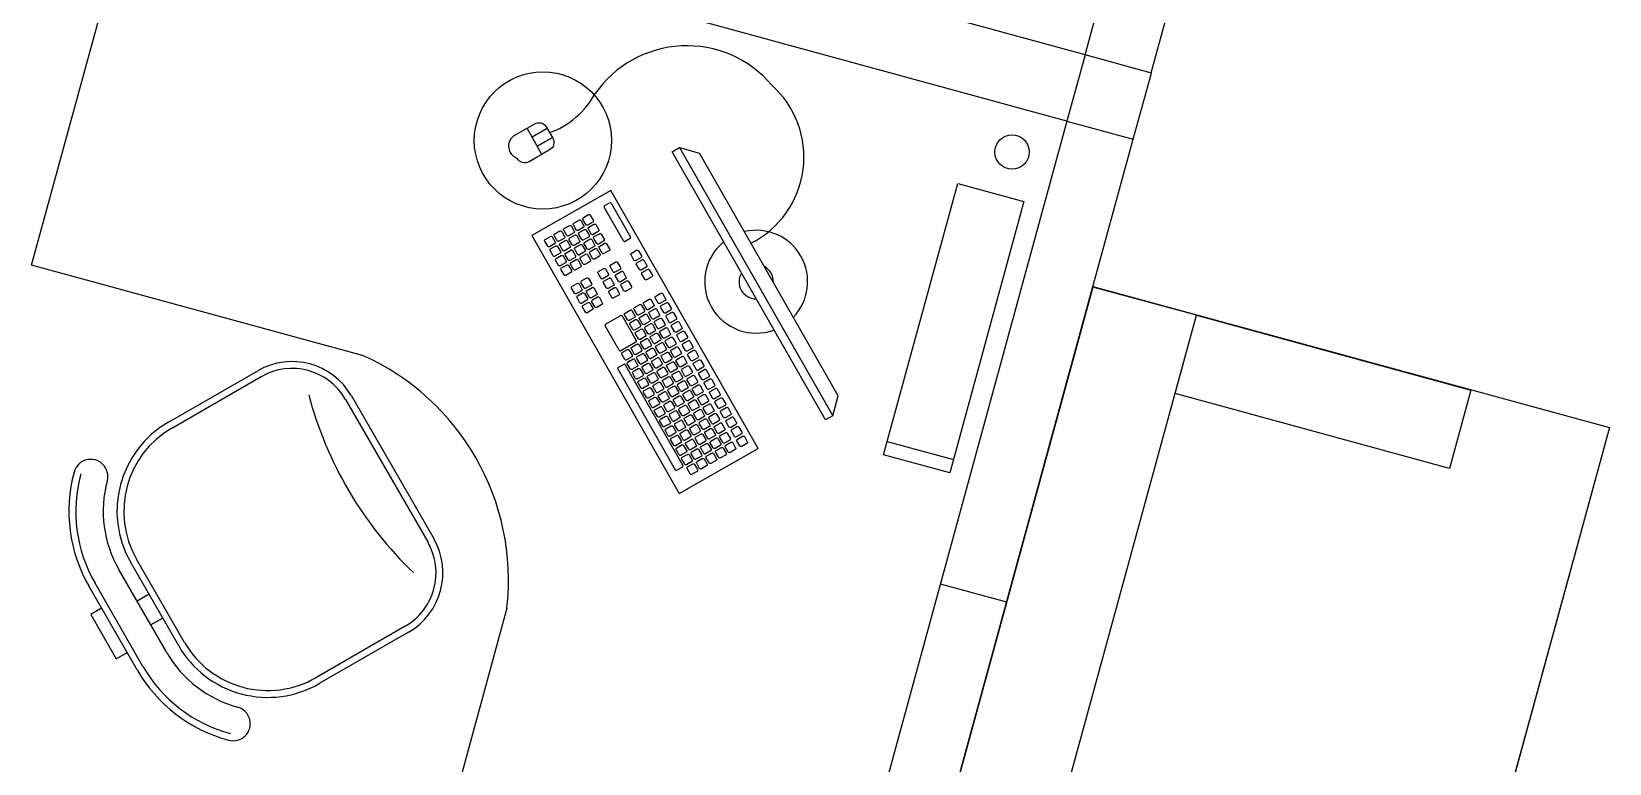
# Model space of a CAD drawing. Header units: millimetres. Extents: x 0 to 86.4, y -30.6 to 19.1.
# Drawn here: x 35.871 to 38.17, y -0.152 to 0.915 of the extents above; entities that cross this region are included whole.
import ezdxf

# ---------------------------------------------------------------- set-up
doc = ezdxf.new("R2010")
doc.units = ezdxf.units.MM
doc.layers.add('AR-MOB', color=2, linetype='Continuous')

# ---------------------------------------------------------------- blocks, each defined once
blk = doc.blocks.new('2 ESTACOES VERTOCAL')
at = {"color": 2, "linetype": 'Continuous'}
for p, q in [((10.285, 13.1901), (10.2849, 14.5901)), ((10.385, 13.1899), (10.3849, 14.5901)), ((10.285, 13.1901), (8.885, 13.1899)), ((10.285, 13.1901), (10.285, 13.0899)), ((10.3853, 13.1899), (10.285, 13.1901)), ((10.3851, 13.0899), (10.3853, 13.1899)), ((10.285, 13.0899), (8.885, 13.0899)), ((10.2851, 11.6901), (10.285, 13.0903)), ((10.285, 13.0899), (10.3851, 13.0899)), ((10.3851, 11.6901), (10.385, 13.0901)), ((10.3851, 12.3901), (10.2851, 12.3901))]:
    blk.add_line(p, q, dxfattribs=at)
at = {"color": 1}
for p, q in [((8.885, 12.4899), (8.885, 13.7899)), ((10.1555, 12.5702), (10.2555, 12.5702)), ((9.385, 12.49), (8.885, 12.4899)), ((9.145, 12.3146), (9.2506, 12.4211)), ((9.3779, 12.4216), (9.5483, 12.2526)), ((9.685, 12.19), (9.6851, 11.69)), ((9.2451, 12.0181), (9.1457, 12.1167)), ((9.5488, 12.1253), (9.4431, 12.0188)), ((9.1766, 12.072), (9.1625, 12.0578)), ((9.1958, 11.9684), (9.0965, 12.067)), ((9.205, 12.0438), (9.1909, 12.0296))]:
    blk.add_line(p, q, dxfattribs=at)
at = {"color": 2}
for p, q in [((9.7508, 12.9038), (9.7808, 12.9038)), ((10.069, 12.6156), (9.7808, 12.9038)), ((9.5572, 12.88), (9.5393, 12.862)), ((9.5598, 12.8415), (9.5288, 12.8726)), ((9.5681, 12.8691), (9.5502, 12.8512)), ((9.5502, 12.8512), (9.5681, 12.8691)), ((10.069, 12.5856), (10.069, 12.6156)), ((9.1379, 12.3217), (9.2435, 12.4282)), ((9.3849, 12.4287), (9.5553, 12.2597)), ((9.5559, 12.1183), (9.4502, 12.0118)), ((9.224, 11.9968), (9.1246, 12.0954)), ((9.2381, 12.011), (9.1387, 12.1096)), ((9.1888, 11.9613), (9.0894, 12.0599)), ((9.1151, 12.0343), (9.1023, 12.0214)), ((9.1023, 12.0214), (9.1553, 11.9689)), ((9.1553, 11.9689), (9.1681, 11.9818))]:
    blk.add_line(p, q, dxfattribs=at)
at = {"color": 252}
for p, q in [((9.6678, 12.7935), (9.6736, 12.7993)), ((9.7079, 12.7511), (9.6678, 12.7912)), ((9.6759, 12.7993), (9.716, 12.7592)), ((9.716, 12.757), (9.7101, 12.7511)), ((9.6873, 12.6479), (9.6904, 12.6448)), ((9.7146, 12.627), (9.7327, 12.6451)), ((9.7349, 12.6451), (9.764, 12.616)), ((9.6786, 12.6391), (9.6816, 12.636)), ((9.7437, 12.5956), (9.7146, 12.6248)), ((9.764, 12.6137), (9.746, 12.5956)), ((9.7554, 12.5776), (9.7489, 12.5711)), ((9.7576, 12.5776), (9.8773, 12.4579)), ((9.7633, 12.5855), (9.7602, 12.5824)), ((9.7489, 12.5688), (9.8685, 12.4491)), ((9.8852, 12.4635), (9.8821, 12.4605)), ((9.8773, 12.4557), (9.8708, 12.4491))]:
    blk.add_line(p, q, dxfattribs=at)
at = {"color": 1}
for points in [[(10.2555, 12.9602), (10.2555, 12.5502), (10.1555, 12.5502), (10.1555, 12.9602)], [(10.0602, 12.5768), (9.742, 12.895), (9.7508, 12.9038), (10.069, 12.5856)]]:
    blk.add_lwpolyline(points, close=True, dxfattribs=at)
at = {"color": 2}
blk.add_lwpolyline([(9.5268, 12.8262, -0.581741), (9.5135, 12.8573), (9.5379, 12.8817, -0.414214), (9.5555, 12.8817), (9.5689, 12.8683, -0.414214), (9.5689, 12.8506), (9.5445, 12.8262, -0.414214), (9.5268, 12.8262)], format="xyb", close=True, dxfattribs=at)
blk.add_lwpolyline([(9.5769, 12.7233), (9.883, 12.4172), (9.9767, 12.511), (9.6706, 12.8171)], close=True, dxfattribs=at)
at = {"color": 252}
for points in [[(9.646, 12.7545), (9.6399, 12.7484, -0.414214), (9.6372, 12.7484), (9.6311, 12.7545, -0.414214), (9.6311, 12.7572), (9.6372, 12.7633, -0.414214), (9.6399, 12.7633), (9.646, 12.7572, -0.414214)], [(9.6573, 12.7658), (9.6512, 12.7597, -0.414214), (9.6485, 12.7597), (9.6424, 12.7658, -0.414214), (9.6424, 12.7685), (9.6485, 12.7746, -0.414214), (9.6512, 12.7746), (9.6573, 12.7685, -0.414214)], [(9.6686, 12.7545), (9.6625, 12.7484, -0.414214), (9.6598, 12.7484), (9.6537, 12.7545, -0.414214), (9.6537, 12.7572), (9.6598, 12.7633, -0.414214), (9.6625, 12.7633), (9.6686, 12.7572, -0.414214)], [(9.6233, 12.7319), (9.6172, 12.7258, -0.414214), (9.6145, 12.7258), (9.6084, 12.7319, -0.414214), (9.6084, 12.7346), (9.6145, 12.7407, -0.414214), (9.6172, 12.7407), (9.6233, 12.7346, -0.414214)], [(9.6347, 12.7432), (9.6285, 12.7371, -0.414214), (9.6259, 12.7371), (9.6197, 12.7432, -0.414214), (9.6197, 12.7459), (9.6259, 12.752, -0.414214), (9.6285, 12.752), (9.6347, 12.7459, -0.414214)], [(9.646, 12.7319), (9.6399, 12.7258, -0.414214), (9.6372, 12.7258), (9.6311, 12.7319, -0.414214), (9.6311, 12.7346), (9.6372, 12.7407, -0.414214), (9.6399, 12.7407), (9.646, 12.7346, -0.414214)], [(9.6573, 12.7432), (9.6512, 12.7371, -0.414214), (9.6485, 12.7371), (9.6424, 12.7432, -0.414214), (9.6424, 12.7459), (9.6485, 12.752, -0.414214), (9.6512, 12.752), (9.6573, 12.7459, -0.414214)], [(9.6686, 12.7319), (9.6625, 12.7258, -0.414214), (9.6598, 12.7258), (9.6537, 12.7319, -0.414214), (9.6537, 12.7346), (9.6598, 12.7407, -0.414214), (9.6625, 12.7407), (9.6686, 12.7346, -0.414214)], [(9.6799, 12.7432), (9.6738, 12.7371, -0.414214), (9.6711, 12.7371), (9.665, 12.7432, -0.414214), (9.665, 12.7459), (9.6711, 12.752, -0.414214), (9.6738, 12.752), (9.6799, 12.7459, -0.414214)], [(9.6912, 12.7319), (9.6851, 12.7258, -0.414214), (9.6824, 12.7258), (9.6763, 12.7319, -0.414214), (9.6763, 12.7346), (9.6824, 12.7407, -0.414214), (9.6851, 12.7407), (9.6912, 12.7346, -0.414214)], [(9.7386, 12.7342), (9.7325, 12.7281, -0.414214), (9.7298, 12.7281), (9.7237, 12.7342, -0.414214), (9.7237, 12.7369), (9.7298, 12.743, -0.414214), (9.7325, 12.743), (9.7386, 12.7369, -0.414214)], [(9.612, 12.7206), (9.6059, 12.7145, -0.414214), (9.6032, 12.7145), (9.5971, 12.7206, -0.414214), (9.5971, 12.7232), (9.6032, 12.7294, -0.414214), (9.6059, 12.7294), (9.612, 12.7232, -0.414214)], [(9.6233, 12.7093), (9.6172, 12.7031, -0.414214), (9.6145, 12.7031), (9.6084, 12.7093, -0.414214), (9.6084, 12.7119), (9.6145, 12.718, -0.414214), (9.6172, 12.718), (9.6233, 12.7119, -0.414214)], [(9.6347, 12.7206), (9.6285, 12.7145, -0.414214), (9.6259, 12.7145), (9.6197, 12.7206, -0.414214), (9.6197, 12.7232), (9.6259, 12.7294, -0.414214), (9.6285, 12.7294), (9.6347, 12.7232, -0.414214)], [(9.646, 12.7093), (9.6399, 12.7031, -0.414214), (9.6372, 12.7031), (9.6311, 12.7093, -0.414214), (9.6311, 12.7119), (9.6372, 12.718, -0.414214), (9.6399, 12.718), (9.646, 12.7119, -0.414214)], [(9.6573, 12.7206), (9.6512, 12.7145, -0.414214), (9.6485, 12.7145), (9.6424, 12.7206, -0.414214), (9.6424, 12.7232), (9.6485, 12.7294, -0.414214), (9.6512, 12.7294), (9.6573, 12.7232, -0.414214)], [(9.6686, 12.7093), (9.6625, 12.7031, -0.414214), (9.6598, 12.7031), (9.6537, 12.7093, -0.414214), (9.6537, 12.7119), (9.6598, 12.718, -0.414214), (9.6625, 12.718), (9.6686, 12.7119, -0.414214)], [(9.6799, 12.7206), (9.6738, 12.7145, -0.414214), (9.6711, 12.7145), (9.665, 12.7206, -0.414214), (9.665, 12.7232), (9.6711, 12.7294, -0.414214), (9.6738, 12.7294), (9.6799, 12.7232, -0.414214)], [(9.7138, 12.7098), (9.7077, 12.7037, -0.414214), (9.705, 12.7037), (9.6989, 12.7098, -0.414214), (9.6989, 12.7125), (9.705, 12.7186, -0.414214), (9.7077, 12.7186), (9.7138, 12.7125, -0.414214)], [(9.7499, 12.7229), (9.7438, 12.7168, -0.414214), (9.7411, 12.7168), (9.735, 12.7229, -0.414214), (9.735, 12.7255), (9.7411, 12.7317, -0.414214), (9.7438, 12.7317), (9.7499, 12.7255, -0.414214)], [(9.7612, 12.7115), (9.7551, 12.7054, -0.414214), (9.7524, 12.7054), (9.7463, 12.7116, -0.414214), (9.7463, 12.7142), (9.7524, 12.7203, -0.414214), (9.7551, 12.7203), (9.7612, 12.7142, -0.414214)], [(9.6347, 12.6979), (9.6285, 12.6918, -0.414214), (9.6259, 12.6918), (9.6197, 12.6979, -0.414214), (9.6197, 12.7006), (9.6259, 12.7067, -0.414214), (9.6285, 12.7067), (9.6347, 12.7006, -0.414214)], [(9.646, 12.6866), (9.6399, 12.6805, -0.414214), (9.6372, 12.6805), (9.6311, 12.6866, -0.414214), (9.6311, 12.6893), (9.6372, 12.6954, -0.414214), (9.6399, 12.6954), (9.646, 12.6893, -0.414214)], [(9.6573, 12.6979), (9.6512, 12.6918, -0.414214), (9.6485, 12.6918), (9.6424, 12.6979, -0.414214), (9.6424, 12.7006), (9.6485, 12.7067, -0.414214), (9.6512, 12.7067), (9.6573, 12.7006, -0.414214)], [(9.6993, 12.6959), (9.6932, 12.6898, -0.414214), (9.6905, 12.6898), (9.6844, 12.6959, -0.414214), (9.6844, 12.6986), (9.6905, 12.7047, -0.414214), (9.6932, 12.7047), (9.6993, 12.6986, -0.414214)], [(9.7106, 12.6846), (9.7045, 12.6785, -0.414214), (9.7018, 12.6785), (9.6957, 12.6846, -0.414214), (9.6957, 12.6872), (9.7018, 12.6934, -0.414214), (9.7045, 12.6934), (9.7106, 12.6872, -0.414214)], [(9.7251, 12.6985), (9.719, 12.6924, -0.414214), (9.7163, 12.6924), (9.7102, 12.6985, -0.414214), (9.7102, 12.7012), (9.7163, 12.7073, -0.414214), (9.719, 12.7073), (9.7251, 12.7012, -0.414214)], [(9.7364, 12.6872), (9.7303, 12.6811, -0.414214), (9.7276, 12.6811), (9.7215, 12.6872, -0.414214), (9.7215, 12.6898), (9.7276, 12.696, -0.414214), (9.7303, 12.696), (9.7364, 12.6898, -0.414214)], [(9.7892, 12.6832), (9.783, 12.6771, -0.414214), (9.7804, 12.6771), (9.7743, 12.6832, -0.414214), (9.7743, 12.6859), (9.7804, 12.692, -0.414214), (9.783, 12.692), (9.7892, 12.6859, -0.414214)], [(9.6678, 12.6648), (9.6617, 12.6587, -0.414214), (9.659, 12.6587), (9.6529, 12.6648, -0.414214), (9.6529, 12.6675), (9.659, 12.6736, -0.414214), (9.6617, 12.6736), (9.6678, 12.6675, -0.414214)], [(9.6791, 12.6761), (9.673, 12.67, -0.414214), (9.6703, 12.67), (9.6642, 12.6761, -0.414214), (9.6642, 12.6788), (9.6703, 12.6849, -0.414214), (9.673, 12.6849), (9.6791, 12.6788, -0.414214)], [(9.6904, 12.6648), (9.6843, 12.6587, -0.414214), (9.6816, 12.6587), (9.6755, 12.6648, -0.414214), (9.6755, 12.6675), (9.6816, 12.6736, -0.414214), (9.6843, 12.6736), (9.6904, 12.6675, -0.414214)], [(9.7219, 12.6732), (9.7158, 12.6671, -0.414214), (9.7131, 12.6671), (9.707, 12.6733, -0.414214), (9.707, 12.6759), (9.7131, 12.682, -0.414214), (9.7158, 12.682), (9.7219, 12.6759, -0.414214)], [(9.7638, 12.6589), (9.7577, 12.6528, -0.414214), (9.755, 12.6528), (9.7489, 12.6589, -0.414214), (9.7489, 12.6616), (9.755, 12.6677, -0.414214), (9.7577, 12.6677), (9.7638, 12.6616, -0.414214)], [(9.7751, 12.6702), (9.769, 12.6641, -0.414214), (9.7663, 12.6641), (9.7602, 12.6702, -0.414214), (9.7602, 12.6729), (9.7663, 12.679, -0.414214), (9.769, 12.679), (9.7751, 12.6729, -0.414214)], [(9.7864, 12.6589), (9.7803, 12.6528, -0.414214), (9.7776, 12.6528), (9.7715, 12.6589, -0.414214), (9.7715, 12.6616), (9.7776, 12.6677, -0.414214), (9.7803, 12.6677), (9.7864, 12.6616, -0.414214)], [(9.8005, 12.6719), (9.7944, 12.6658, -0.414214), (9.7917, 12.6658), (9.7856, 12.6719, -0.414214), (9.7856, 12.6746), (9.7917, 12.6807, -0.414214), (9.7944, 12.6807), (9.8005, 12.6746, -0.414214)], [(9.8118, 12.6606), (9.8057, 12.6545, -0.414214), (9.803, 12.6545), (9.7969, 12.6606, -0.414214), (9.7969, 12.6633), (9.803, 12.6694, -0.414214), (9.8057, 12.6694), (9.8118, 12.6633, -0.414214)], [(9.6791, 12.6535), (9.673, 12.6474, -0.414214), (9.6703, 12.6474), (9.6642, 12.6535, -0.414214), (9.6642, 12.6561), (9.6703, 12.6623, -0.414214), (9.673, 12.6623), (9.6791, 12.6561, -0.414214)], [(9.6904, 12.6422), (9.6843, 12.636, -0.414214), (9.6816, 12.636), (9.6755, 12.6422, -0.414214), (9.6755, 12.6448), (9.6816, 12.6509, -0.414214), (9.6843, 12.6509), (9.6904, 12.6448, -0.414214)], [(9.7017, 12.6535), (9.6956, 12.6474, -0.414214), (9.6929, 12.6474), (9.6868, 12.6535, -0.414214), (9.6868, 12.6561), (9.6929, 12.6623, -0.414214), (9.6956, 12.6623), (9.7017, 12.6561, -0.414214)], [(9.7525, 12.6476), (9.7464, 12.6415, -0.414214), (9.7437, 12.6415), (9.7376, 12.6476, -0.414214), (9.7376, 12.6503), (9.7437, 12.6564, -0.414214), (9.7464, 12.6564), (9.7525, 12.6503, -0.414214)], [(9.7638, 12.6363), (9.7577, 12.6302, -0.414214), (9.755, 12.6302), (9.7489, 12.6363, -0.414214), (9.7489, 12.639), (9.755, 12.6451, -0.414214), (9.7577, 12.6451), (9.7638, 12.639, -0.414214)], [(9.7751, 12.6476), (9.769, 12.6415, -0.414214), (9.7663, 12.6415), (9.7602, 12.6476, -0.414214), (9.7602, 12.6503), (9.7663, 12.6564, -0.414214), (9.769, 12.6564), (9.7751, 12.6503, -0.414214)], [(9.7864, 12.6363), (9.7803, 12.6302, -0.414214), (9.7776, 12.6302), (9.7715, 12.6363, -0.414214), (9.7715, 12.639), (9.7776, 12.6451, -0.414214), (9.7803, 12.6451), (9.7864, 12.639, -0.414214)], [(9.7977, 12.6476), (9.7916, 12.6415, -0.414214), (9.7889, 12.6415), (9.7828, 12.6476, -0.414214), (9.7828, 12.6503), (9.7889, 12.6564, -0.414214), (9.7916, 12.6564), (9.7977, 12.6503, -0.414214)], [(9.809, 12.6363), (9.8029, 12.6302, -0.414214), (9.8003, 12.6302), (9.7941, 12.6363, -0.414214), (9.7941, 12.639), (9.8003, 12.6451, -0.414214), (9.8029, 12.6451), (9.809, 12.639, -0.414214)], [(9.8231, 12.6493), (9.817, 12.6432, -0.414214), (9.8143, 12.6432), (9.8082, 12.6493, -0.414214), (9.8082, 12.652), (9.8143, 12.6581, -0.414214), (9.817, 12.6581), (9.8231, 12.652, -0.414214)], [(9.8344, 12.638), (9.8283, 12.6319, -0.414214), (9.8256, 12.6319), (9.8195, 12.638, -0.414214), (9.8195, 12.6407), (9.8256, 12.6468, -0.414214), (9.8283, 12.6468), (9.8344, 12.6407, -0.414214)], [(9.7751, 12.625), (9.769, 12.6189, -0.414214), (9.7663, 12.6189), (9.7602, 12.625, -0.414214), (9.7602, 12.6277), (9.7663, 12.6338, -0.414214), (9.769, 12.6338), (9.7751, 12.6277, -0.414214)], [(9.7864, 12.6137), (9.7803, 12.6076, -0.414214), (9.7776, 12.6076), (9.7715, 12.6137, -0.414214), (9.7715, 12.6163), (9.7776, 12.6225, -0.414214), (9.7803, 12.6225), (9.7864, 12.6163, -0.414214)], [(9.7977, 12.625), (9.7916, 12.6189, -0.414214), (9.7889, 12.6189), (9.7828, 12.625, -0.414214), (9.7828, 12.6277), (9.7889, 12.6338, -0.414214), (9.7916, 12.6338), (9.7977, 12.6277, -0.414214)], [(9.809, 12.6137), (9.8029, 12.6076, -0.414214), (9.8003, 12.6076), (9.7941, 12.6137, -0.414214), (9.7941, 12.6163), (9.8003, 12.6225, -0.414214), (9.8029, 12.6225), (9.809, 12.6163, -0.414214)], [(9.8204, 12.625), (9.8143, 12.6189, -0.414214), (9.8116, 12.6189), (9.8055, 12.625, -0.414214), (9.8055, 12.6277), (9.8116, 12.6338, -0.414214), (9.8142, 12.6338), (9.8204, 12.6277, -0.414214)], [(9.8317, 12.6137), (9.8256, 12.6076, -0.414214), (9.8229, 12.6076), (9.8168, 12.6137, -0.414214), (9.8168, 12.6163), (9.8229, 12.6225, -0.414214), (9.8256, 12.6225), (9.8317, 12.6163, -0.414214)], [(9.8457, 12.6267), (9.8396, 12.6206, -0.414214), (9.8369, 12.6206), (9.8308, 12.6267, -0.414214), (9.8308, 12.6294), (9.8369, 12.6355, -0.414214), (9.8396, 12.6355), (9.8457, 12.6294, -0.414214)], [(9.857, 12.6154), (9.8509, 12.6092, -0.414214), (9.8483, 12.6092), (9.8421, 12.6154, -0.414214), (9.8421, 12.618), (9.8483, 12.6242, -0.414214), (9.8509, 12.6242), (9.857, 12.618, -0.414214)], [(9.7638, 12.591), (9.7577, 12.5849, -0.414214), (9.755, 12.5849), (9.7489, 12.591, -0.414214), (9.7489, 12.5937), (9.755, 12.5998, -0.414214), (9.7577, 12.5998), (9.7638, 12.5937, -0.414214)], [(9.7751, 12.6024), (9.769, 12.5962, -0.414214), (9.7663, 12.5962), (9.7602, 12.6024, -0.414214), (9.7602, 12.605), (9.7663, 12.6111, -0.414214), (9.769, 12.6111), (9.7751, 12.605, -0.414214)], [(9.7864, 12.591), (9.7803, 12.5849, -0.414214), (9.7776, 12.5849), (9.7715, 12.591, -0.414214), (9.7715, 12.5937), (9.7776, 12.5998, -0.414214), (9.7803, 12.5998), (9.7864, 12.5937, -0.414214)], [(9.7977, 12.6024), (9.7916, 12.5962, -0.414214), (9.7889, 12.5962), (9.7828, 12.6024, -0.414214), (9.7828, 12.605), (9.7889, 12.6111, -0.414214), (9.7916, 12.6111), (9.7977, 12.605, -0.414214)], [(9.809, 12.591), (9.8029, 12.5849, -0.414214), (9.8003, 12.5849), (9.7941, 12.591, -0.414214), (9.7941, 12.5937), (9.8003, 12.5998, -0.414214), (9.8029, 12.5998), (9.809, 12.5937, -0.414214)], [(9.8204, 12.6024), (9.8143, 12.5962, -0.414214), (9.8116, 12.5962), (9.8055, 12.6024, -0.414214), (9.8055, 12.605), (9.8116, 12.6111, -0.414214), (9.8142, 12.6111), (9.8204, 12.605, -0.414214)], [(9.8317, 12.591), (9.8256, 12.5849, -0.414214), (9.8229, 12.5849), (9.8168, 12.591, -0.414214), (9.8168, 12.5937), (9.8229, 12.5998, -0.414214), (9.8256, 12.5998), (9.8317, 12.5937, -0.414214)], [(9.843, 12.6024), (9.8369, 12.5962, -0.414214), (9.8342, 12.5962), (9.8281, 12.6024, -0.414214), (9.8281, 12.605), (9.8342, 12.6111, -0.414214), (9.8369, 12.6111), (9.843, 12.605, -0.414214)], [(9.8543, 12.591), (9.8482, 12.5849, -0.414214), (9.8455, 12.5849), (9.8394, 12.591, -0.414214), (9.8394, 12.5937), (9.8455, 12.5998, -0.414214), (9.8482, 12.5998), (9.8543, 12.5937, -0.414214)], [(9.8684, 12.604), (9.8622, 12.5979, -0.414214), (9.8596, 12.5979), (9.8535, 12.6041, -0.414214), (9.8535, 12.6067), (9.8596, 12.6128, -0.414214), (9.8622, 12.6128), (9.8684, 12.6067, -0.414214)], [(9.8797, 12.5927), (9.8736, 12.5866, -0.414214), (9.8709, 12.5866), (9.8648, 12.5927, -0.414214), (9.8648, 12.5954), (9.8709, 12.6015, -0.414214), (9.8736, 12.6015), (9.8797, 12.5954, -0.414214)], [(9.7751, 12.5797), (9.769, 12.5736, -0.414214), (9.7663, 12.5736), (9.7602, 12.5797, -0.414214), (9.7602, 12.5824), (9.7663, 12.5885, -0.414214), (9.769, 12.5885), (9.7751, 12.5824, -0.414214)], [(9.7864, 12.5684), (9.7803, 12.5623, -0.414214), (9.7776, 12.5623), (9.7715, 12.5684, -0.414214), (9.7715, 12.5711), (9.7776, 12.5772, -0.414214), (9.7803, 12.5772), (9.7864, 12.5711, -0.414214)], [(9.7977, 12.5797), (9.7916, 12.5736, -0.414214), (9.7889, 12.5736), (9.7828, 12.5797, -0.414214), (9.7828, 12.5824), (9.7889, 12.5885, -0.414214), (9.7916, 12.5885), (9.7977, 12.5824, -0.414214)], [(9.809, 12.5684), (9.8029, 12.5623, -0.414214), (9.8003, 12.5623), (9.7941, 12.5684, -0.414214), (9.7941, 12.5711), (9.8003, 12.5772, -0.414214), (9.8029, 12.5772), (9.809, 12.5711, -0.414214)], [(9.8204, 12.5797), (9.8143, 12.5736, -0.414214), (9.8116, 12.5736), (9.8055, 12.5797, -0.414214), (9.8055, 12.5824), (9.8116, 12.5885, -0.414214), (9.8142, 12.5885), (9.8204, 12.5824, -0.414214)], [(9.8317, 12.5684), (9.8256, 12.5623, -0.414214), (9.8229, 12.5623), (9.8168, 12.5684, -0.414214), (9.8168, 12.5711), (9.8229, 12.5772, -0.414214), (9.8256, 12.5772), (9.8317, 12.5711, -0.414214)], [(9.843, 12.5797), (9.8369, 12.5736, -0.414214), (9.8342, 12.5736), (9.8281, 12.5797, -0.414214), (9.8281, 12.5824), (9.8342, 12.5885, -0.414214), (9.8369, 12.5885), (9.843, 12.5824, -0.414214)], [(9.8543, 12.5684), (9.8482, 12.5623, -0.414214), (9.8455, 12.5623), (9.8394, 12.5684, -0.414214), (9.8394, 12.5711), (9.8455, 12.5772, -0.414214), (9.8482, 12.5772), (9.8543, 12.5711, -0.414214)], [(9.8656, 12.5797), (9.8595, 12.5736, -0.414214), (9.8568, 12.5736), (9.8507, 12.5797, -0.414214), (9.8507, 12.5824), (9.8568, 12.5885, -0.414214), (9.8595, 12.5885), (9.8656, 12.5824, -0.414214)], [(9.8769, 12.5684), (9.8708, 12.5623, -0.414214), (9.8681, 12.5623), (9.862, 12.5684, -0.414214), (9.862, 12.5711), (9.8681, 12.5772, -0.414214), (9.8708, 12.5772), (9.8769, 12.5711, -0.414214)], [(9.891, 12.5814), (9.8849, 12.5753, -0.414214), (9.8822, 12.5753), (9.8761, 12.5814, -0.414214), (9.8761, 12.5841), (9.8822, 12.5902, -0.414214), (9.8849, 12.5902), (9.891, 12.5841, -0.414214)], [(9.9023, 12.5701), (9.8962, 12.564, -0.414214), (9.8935, 12.564), (9.8874, 12.5701, -0.414214), (9.8874, 12.5728), (9.8935, 12.5789, -0.414214), (9.8962, 12.5789), (9.9023, 12.5728, -0.414214)], [(9.7977, 12.5571), (9.7916, 12.551, -0.414214), (9.7889, 12.551), (9.7828, 12.5571, -0.414214), (9.7828, 12.5598), (9.7889, 12.5659, -0.414214), (9.7916, 12.5659), (9.7977, 12.5598, -0.414214)], [(9.809, 12.5458), (9.8029, 12.5397, -0.414214), (9.8003, 12.5397), (9.7941, 12.5458, -0.414214), (9.7941, 12.5485), (9.8003, 12.5546, -0.414214), (9.8029, 12.5546), (9.809, 12.5485, -0.414214)], [(9.8204, 12.5571), (9.8143, 12.551, -0.414214), (9.8116, 12.551), (9.8055, 12.5571, -0.414214), (9.8055, 12.5598), (9.8116, 12.5659, -0.414214), (9.8142, 12.5659), (9.8204, 12.5598, -0.414214)], [(9.8317, 12.5458), (9.8256, 12.5397, -0.414214), (9.8229, 12.5397), (9.8168, 12.5458, -0.414214), (9.8168, 12.5485), (9.8229, 12.5546, -0.414214), (9.8256, 12.5546), (9.8317, 12.5485, -0.414214)], [(9.843, 12.5571), (9.8369, 12.551, -0.414214), (9.8342, 12.551), (9.8281, 12.5571, -0.414214), (9.8281, 12.5598), (9.8342, 12.5659, -0.414214), (9.8369, 12.5659), (9.843, 12.5598, -0.414214)], [(9.8543, 12.5458), (9.8482, 12.5397, -0.414214), (9.8455, 12.5397), (9.8394, 12.5458, -0.414214), (9.8394, 12.5485), (9.8455, 12.5546, -0.414214), (9.8482, 12.5546), (9.8543, 12.5485, -0.414214)], [(9.8656, 12.5571), (9.8595, 12.551, -0.414214), (9.8568, 12.551), (9.8507, 12.5571, -0.414214), (9.8507, 12.5598), (9.8568, 12.5659, -0.414214), (9.8595, 12.5659), (9.8656, 12.5598, -0.414214)], [(9.8769, 12.5458), (9.8708, 12.5397, -0.414214), (9.8681, 12.5397), (9.862, 12.5458, -0.414214), (9.862, 12.5485), (9.8681, 12.5546, -0.414214), (9.8708, 12.5546), (9.8769, 12.5485, -0.414214)], [(9.8882, 12.5571), (9.8821, 12.551, -0.414214), (9.8795, 12.551), (9.8733, 12.5571, -0.414214), (9.8733, 12.5598), (9.8795, 12.5659, -0.414214), (9.8821, 12.5659), (9.8882, 12.5598, -0.414214)], [(9.8996, 12.5458), (9.8934, 12.5397, -0.414214), (9.8908, 12.5397), (9.8847, 12.5458, -0.414214), (9.8847, 12.5485), (9.8908, 12.5546, -0.414214), (9.8934, 12.5546), (9.8996, 12.5485, -0.414214)], [(9.9136, 12.5588), (9.9075, 12.5527, -0.414214), (9.9048, 12.5527), (9.8987, 12.5588, -0.414214), (9.8987, 12.5615), (9.9048, 12.5676, -0.414214), (9.9075, 12.5676), (9.9136, 12.5615, -0.414214)], [(9.9249, 12.5475), (9.9188, 12.5414, -0.414214), (9.9161, 12.5414), (9.91, 12.5475, -0.414214), (9.91, 12.5502), (9.9161, 12.5563, -0.414214), (9.9188, 12.5563), (9.9249, 12.5502, -0.414214)], [(9.8204, 12.5345), (9.8143, 12.5284, -0.414214), (9.8116, 12.5284), (9.8055, 12.5345, -0.414214), (9.8055, 12.5372), (9.8116, 12.5433, -0.414214), (9.8142, 12.5433), (9.8204, 12.5372, -0.414214)], [(9.8317, 12.5232), (9.8256, 12.517, -0.414214), (9.8229, 12.517), (9.8168, 12.5232, -0.414214), (9.8168, 12.5258), (9.8229, 12.532, -0.414214), (9.8256, 12.532), (9.8317, 12.5258, -0.414214)], [(9.843, 12.5345), (9.8369, 12.5284, -0.414214), (9.8342, 12.5284), (9.8281, 12.5345, -0.414214), (9.8281, 12.5372), (9.8342, 12.5433, -0.414214), (9.8369, 12.5433), (9.843, 12.5372, -0.414214)], [(9.8543, 12.5232), (9.8482, 12.517, -0.414214), (9.8455, 12.517), (9.8394, 12.5232, -0.414214), (9.8394, 12.5258), (9.8455, 12.532, -0.414214), (9.8482, 12.532), (9.8543, 12.5258, -0.414214)], [(9.8656, 12.5345), (9.8595, 12.5284, -0.414214), (9.8568, 12.5284), (9.8507, 12.5345, -0.414214), (9.8507, 12.5372), (9.8568, 12.5433, -0.414214), (9.8595, 12.5433), (9.8656, 12.5372, -0.414214)], [(9.8769, 12.5232), (9.8708, 12.517, -0.414214), (9.8681, 12.517), (9.862, 12.5232, -0.414214), (9.862, 12.5258), (9.8681, 12.532, -0.414214), (9.8708, 12.532), (9.8769, 12.5258, -0.414214)], [(9.8882, 12.5345), (9.8821, 12.5284, -0.414214), (9.8795, 12.5284), (9.8733, 12.5345, -0.414214), (9.8733, 12.5372), (9.8795, 12.5433, -0.414214), (9.8821, 12.5433), (9.8882, 12.5372, -0.414214)], [(9.8996, 12.5232), (9.8934, 12.517, -0.414214), (9.8908, 12.517), (9.8847, 12.5232, -0.414214), (9.8847, 12.5258), (9.8908, 12.532, -0.414214), (9.8934, 12.532), (9.8996, 12.5258, -0.414214)], [(9.9109, 12.5345), (9.9048, 12.5284, -0.414214), (9.9021, 12.5284), (9.896, 12.5345, -0.414214), (9.896, 12.5372), (9.9021, 12.5433, -0.414214), (9.9048, 12.5433), (9.9109, 12.5372, -0.414214)], [(9.9222, 12.5232), (9.9161, 12.517, -0.414214), (9.9134, 12.517), (9.9073, 12.5232, -0.414214), (9.9073, 12.5258), (9.9134, 12.532, -0.414214), (9.9161, 12.532), (9.9222, 12.5258, -0.414214)], [(9.9362, 12.5362), (9.9301, 12.5301, -0.414214), (9.9274, 12.5301), (9.9213, 12.5362, -0.414214), (9.9213, 12.5388), (9.9274, 12.545, -0.414214), (9.9301, 12.545), (9.9362, 12.5388, -0.414214)], [(9.9476, 12.5249), (9.9414, 12.5187, -0.414214), (9.9388, 12.5187), (9.9326, 12.5249, -0.414214), (9.9326, 12.5275), (9.9388, 12.5336, -0.414214), (9.9414, 12.5336), (9.9476, 12.5275, -0.414214)], [(9.843, 12.5118), (9.8369, 12.5057, -0.414214), (9.8342, 12.5057), (9.8281, 12.5118, -0.414214), (9.8281, 12.5145), (9.8342, 12.5206, -0.414214), (9.8369, 12.5206), (9.843, 12.5145, -0.414214)], [(9.8543, 12.5005), (9.8482, 12.4944, -0.414214), (9.8455, 12.4944), (9.8394, 12.5005, -0.414214), (9.8394, 12.5032), (9.8455, 12.5093, -0.414214), (9.8482, 12.5093), (9.8543, 12.5032, -0.414214)], [(9.8656, 12.5118), (9.8595, 12.5057, -0.414214), (9.8568, 12.5057), (9.8507, 12.5118, -0.414214), (9.8507, 12.5145), (9.8568, 12.5206, -0.414214), (9.8595, 12.5206), (9.8656, 12.5145, -0.414214)], [(9.8769, 12.5005), (9.8708, 12.4944, -0.414214), (9.8681, 12.4944), (9.862, 12.5005, -0.414214), (9.862, 12.5032), (9.8681, 12.5093, -0.414214), (9.8708, 12.5093), (9.8769, 12.5032, -0.414214)], [(9.8882, 12.5118), (9.8821, 12.5057, -0.414214), (9.8795, 12.5057), (9.8733, 12.5118, -0.414214), (9.8733, 12.5145), (9.8795, 12.5206, -0.414214), (9.8821, 12.5206), (9.8882, 12.5145, -0.414214)], [(9.8996, 12.5005), (9.8934, 12.4944, -0.414214), (9.8908, 12.4944), (9.8847, 12.5005, -0.414214), (9.8847, 12.5032), (9.8908, 12.5093, -0.414214), (9.8934, 12.5093), (9.8996, 12.5032, -0.414214)], [(9.9109, 12.5118), (9.9048, 12.5057, -0.414214), (9.9021, 12.5057), (9.896, 12.5118, -0.414214), (9.896, 12.5145), (9.9021, 12.5206, -0.414214), (9.9048, 12.5206), (9.9109, 12.5145, -0.414214)], [(9.9222, 12.5005), (9.9161, 12.4944, -0.414214), (9.9134, 12.4944), (9.9073, 12.5005, -0.414214), (9.9073, 12.5032), (9.9134, 12.5093, -0.414214), (9.9161, 12.5093), (9.9222, 12.5032, -0.414214)], [(9.9335, 12.5118), (9.9274, 12.5057, -0.414214), (9.9247, 12.5057), (9.9186, 12.5118, -0.414214), (9.9186, 12.5145), (9.9247, 12.5206, -0.414214), (9.9274, 12.5206), (9.9335, 12.5145, -0.414214)], [(9.9448, 12.5005), (9.9387, 12.4944, -0.414214), (9.936, 12.4944), (9.9299, 12.5005, -0.414214), (9.9299, 12.5032), (9.936, 12.5093, -0.414214), (9.9387, 12.5093), (9.9448, 12.5032, -0.414214)], [(9.9589, 12.5135), (9.9528, 12.5074, -0.414214), (9.9501, 12.5074), (9.944, 12.5135, -0.414214), (9.944, 12.5162), (9.9501, 12.5223, -0.414214), (9.9528, 12.5223), (9.9589, 12.5162, -0.414214)], [(9.8656, 12.4892), (9.8595, 12.4831, -0.414214), (9.8568, 12.4831), (9.8507, 12.4892, -0.414214), (9.8507, 12.4919), (9.8568, 12.498, -0.414214), (9.8595, 12.498), (9.8656, 12.4919, -0.414214)], [(9.8769, 12.4779), (9.8708, 12.4718, -0.414214), (9.8681, 12.4718), (9.862, 12.4779, -0.414214), (9.862, 12.4806), (9.8681, 12.4867, -0.414214), (9.8708, 12.4867), (9.8769, 12.4806, -0.414214)], [(9.8882, 12.4892), (9.8821, 12.4831, -0.414214), (9.8795, 12.4831), (9.8733, 12.4892, -0.414214), (9.8733, 12.4919), (9.8795, 12.498, -0.414214), (9.8821, 12.498), (9.8882, 12.4919, -0.414214)], [(9.8996, 12.4779), (9.8934, 12.4718, -0.414214), (9.8908, 12.4718), (9.8847, 12.4779, -0.414214), (9.8847, 12.4806), (9.8908, 12.4867, -0.414214), (9.8934, 12.4867), (9.8996, 12.4806, -0.414214)], [(9.9109, 12.4892), (9.9048, 12.4831, -0.414214), (9.9021, 12.4831), (9.896, 12.4892, -0.414214), (9.896, 12.4919), (9.9021, 12.498, -0.414214), (9.9048, 12.498), (9.9109, 12.4919, -0.414214)], [(9.9222, 12.4779), (9.9161, 12.4718, -0.414214), (9.9134, 12.4718), (9.9073, 12.4779, -0.414214), (9.9073, 12.4806), (9.9134, 12.4867, -0.414214), (9.9161, 12.4867), (9.9222, 12.4806, -0.414214)], [(9.9335, 12.4892), (9.9274, 12.4831, -0.414214), (9.9247, 12.4831), (9.9186, 12.4892, -0.414214), (9.9186, 12.4919), (9.9247, 12.498, -0.414214), (9.9274, 12.498), (9.9335, 12.4919, -0.414214)], [(9.8882, 12.4666), (9.8821, 12.4605, -0.414214), (9.8795, 12.4605), (9.8733, 12.4666, -0.414214), (9.8733, 12.4693), (9.8795, 12.4754, -0.414214), (9.8821, 12.4754), (9.8882, 12.4693, -0.414214)], [(9.8996, 12.4553), (9.8934, 12.4492, -0.414214), (9.8908, 12.4492), (9.8847, 12.4553, -0.414214), (9.8847, 12.458), (9.8908, 12.4641, -0.414214), (9.8934, 12.4641), (9.8996, 12.458, -0.414214)], [(9.9109, 12.4666), (9.9048, 12.4605, -0.414214), (9.9021, 12.4605), (9.896, 12.4666, -0.414214), (9.896, 12.4693), (9.9021, 12.4754, -0.414214), (9.9048, 12.4754), (9.9109, 12.4693, -0.414214)]]:
    blk.add_lwpolyline(points, format="xyb", close=True, dxfattribs=at)
at = {"color": 1, "linetype": 'Continuous'}
blk.add_circle((10.2198, 13.0253), 0.025, dxfattribs=at)
at = {"color": 1}
blk.add_circle((9.5559, 12.8614), 0.1, dxfattribs=at)
at = {"color": 2}
for centre, radius, start, end in [((9.7645, 12.893), 0.1625, 55.7277, 160.43), ((9.7933, 12.9012), 0.1408, 312.1589, 63.5753), ((9.4914, 12.9759), 0.1233, 305.0455, 346.6299), ((9.3145, 12.3577), 0.1, 45.2287, 135.2287), ((9.2443, 12.216), 0.15, 135.2287, 225.2287), ((9.4849, 12.1887), 0.1, 315.2287, 45.2287), ((9.0494, 12.2153), 0.025, 0.2287, 180.2287), ((9.2443, 12.216), 0.22, 180.2287, 225.2287), ((9.2443, 12.216), 0.17, 180.2287, 225.2287), ((9.3437, 12.1174), 0.15, 225.2287, 315.2287), ((9.3437, 12.1174), 0.17, 225.2287, 270.2287), ((9.3437, 12.1174), 0.22, 225.2287, 270.2287), ((9.3445, 11.9224), 0.025, 270.2287, 90.2287)]:
    blk.add_arc(centre, radius, start, end, dxfattribs=at)
at = {"color": 1}
for centre, radius, start, end in [((9.9099, 12.7447), 0.075, 331.4299, 118.5701), ((9.9099, 12.7447), 0.075, 144.5941, 305.4059), ((9.9099, 12.7447), 0.025, 13.0519, 76.9481), ((9.9099, 12.7447), 0.025, 165, 285), ((9.33, 12.135), 0.3592, 8.8143, 81.2007), ((9.3145, 12.3577), 0.09, 45.2287, 135.2287), ((9.8038, 12.6905), 0.5534, 209.9796, 241.5376), ((9.2443, 12.216), 0.14, 135.2287, 225.2287), ((9.4849, 12.1887), 0.09, 315.2287, 45.2287), ((9.2443, 12.216), 0.21, 180.2287, 225.2287), ((9.3437, 12.1174), 0.14, 225.2287, 315.2287), ((9.3437, 12.1174), 0.21, 225.2287, 270.2287)]:
    blk.add_arc(centre, radius, start, end, dxfattribs=at)
at = {"color": 252}
for centre, start, end in [((9.6689, 12.7924), 135, 225), ((9.6748, 12.7982), 45, 135), ((9.7149, 12.7581), 315, 45), ((9.709, 12.7523), 225, 315), ((9.7338, 12.6439), 45, 135), ((9.7157, 12.6259), 135, 225), ((9.7629, 12.6148), 315, 45), ((9.7449, 12.5968), 225, 315), ((9.7565, 12.5765), 45, 135), ((9.75, 12.5699), 135, 225), ((9.8697, 12.4503), 225, 315), ((9.8762, 12.4568), 315, 45)]:
    blk.add_arc(centre, 0.0016, start, end, dxfattribs=at)
blk = doc.blocks.new('SOFÁ1')
at = {"color": 1}
for p, q in [((0, 0.485), (0.78, 0.485)), ((0.78, 0.485), (0.78, -0.485))]:
    blk.add_line(p, q, dxfattribs=at)
blk.add_line((0.78, -0.485), (0, -0.485))
blk.add_lwpolyline([(0.78, -0.485), (0, -0.485), (0, 0.485), (0.78, 0.485)], close=True, dxfattribs=at)
at = {"color": 2}
for points in [[(0, -0.485), (0.1565, -0.485), (0.1565, 0.484), (0, 0.484)], [(0.1565, 0.366), (0.1565, 0.484), (0.5711, 0.484), (0.5711, 0.366)], [(0.1565, -0.485), (0.1565, -0.367), (0.5711, -0.367), (0.5711, -0.485)]]:
    blk.add_lwpolyline(points, close=True, dxfattribs=at)

msp = doc.modelspace()

# ---------------------------------------------------------------- block references
at = {"layer": 'AR-MOB'}
for name, p, rotation in [('2 ESTACOES VERTOCAL', (24.009, -9.1332), 344.7224269099265), ('SOFÁ1', (37.2898, 0.0752), 344.7262853455183)]:
    msp.add_blockref(name, p, dxfattribs=dict(at, rotation=rotation))

doc.saveas('drawing.dxf')
